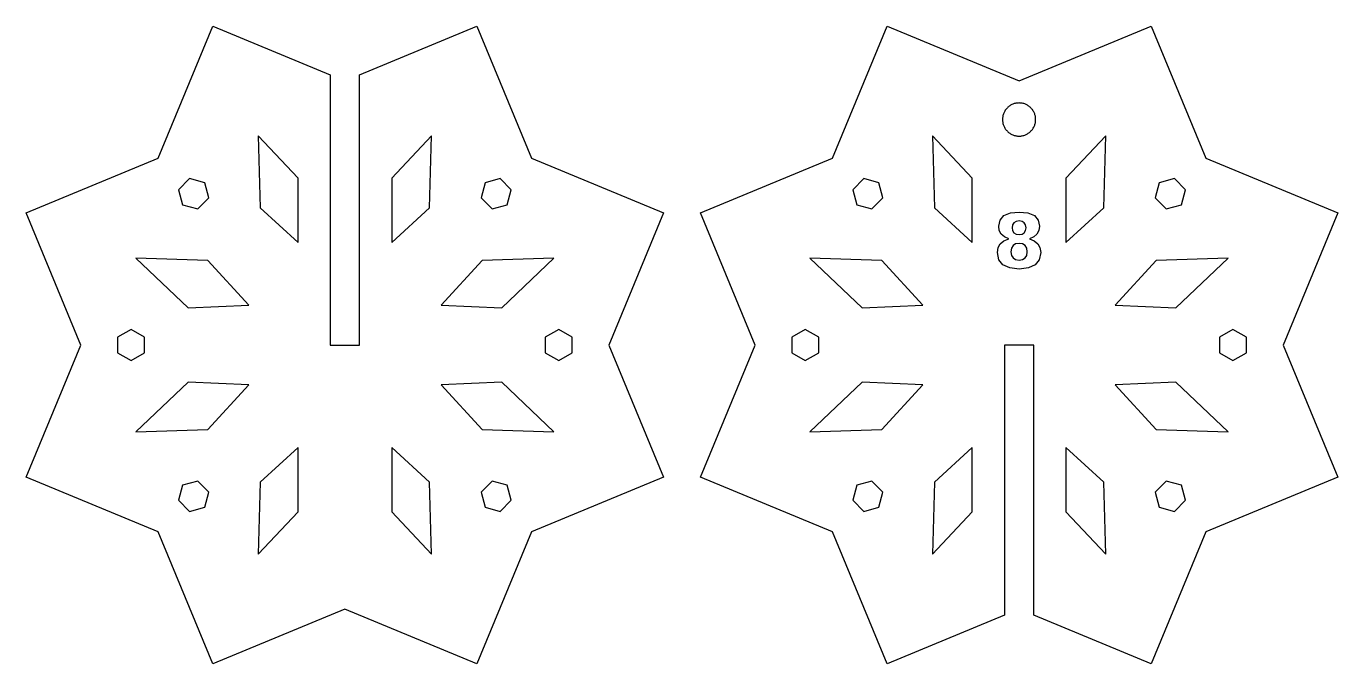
# Model space of a CAD drawing. Header units: millimetres. Extents: x -35 to 108, y -35 to 35.
import ezdxf

# ---------------------------------------------------------------- set-up
doc = ezdxf.new("R2010")
doc.units = ezdxf.units.MM
doc.layers.add('CUT', color=1, linetype='Continuous')
doc.layers.add('ENGRAVE', color=7, linetype='Continuous')

msp = doc.modelspace()

# ---------------------------------------------------------------- linework, layer by layer
at = {"layer": 'CUT'}
for points in [[(14.35, -34.65), (0, -28.7), (-14.35, -34.65), (-20.29, -20.29), (-34.65, -14.35), (-28.7, 0), (-34.65, 14.35), (-20.29, 20.29), (-14.35, 34.65), (-1.59, 29.36), (-1.59, 0), (1.59, 0), (1.59, 29.36), (14.35, 34.65), (20.29, 20.29), (34.65, 14.35), (28.7, 0), (34.65, -14.35), (20.29, -20.29), (14.35, -34.65)], [(74.88, -29.36), (74.88, 0), (71.7, 0), (71.7, -29.36), (58.94, -34.65), (53, -20.29), (38.65, -14.35), (44.59, 0), (38.65, 14.35), (53, 20.29), (58.94, 34.65), (73.29, 28.7), (87.64, 34.65), (93.59, 20.29), (107.94, 14.35), (101.99, 0), (107.94, -14.35), (93.59, -20.29), (87.64, -34.65), (74.88, -29.36)], [(75.09, 24.59), (75.08, 24.68), (75.07, 24.77), (75.06, 24.86), (75.04, 24.94), (75.01, 25.03), (74.99, 25.11), (74.95, 25.19), (74.92, 25.27), (74.88, 25.35), (74.83, 25.43), (74.79, 25.51), (74.74, 25.58), (74.68, 25.65), (74.62, 25.71), (74.56, 25.78), (74.5, 25.84), (74.43, 25.9), (74.36, 25.95), (74.29, 26), (74.22, 26.05), (74.14, 26.09), (74.06, 26.13), (73.98, 26.17), (73.9, 26.2), (73.81, 26.23), (73.73, 26.25), (73.64, 26.27), (73.56, 26.29), (73.47, 26.3), (73.38, 26.3), (73.29, 26.31), (73.2, 26.3), (73.11, 26.3), (73.03, 26.29), (72.94, 26.27), (72.85, 26.25), (72.77, 26.23), (72.68, 26.2), (72.6, 26.17), (72.52, 26.13), (72.44, 26.09), (72.37, 26.05), (72.29, 26), (72.22, 25.95), (72.15, 25.9), (72.08, 25.84), (72.02, 25.78), (71.96, 25.71), (71.9, 25.65), (71.85, 25.58), (71.79, 25.51), (71.75, 25.43), (71.7, 25.35), (71.66, 25.27), (71.63, 25.19), (71.6, 25.11), (71.57, 25.03), (71.54, 24.94), (71.53, 24.86), (71.51, 24.77), (71.5, 24.68), (71.49, 24.59), (71.49, 24.51), (71.49, 24.42), (71.5, 24.33), (71.51, 24.24), (71.53, 24.15), (71.54, 24.07), (71.57, 23.98), (71.6, 23.9), (71.63, 23.82), (71.66, 23.74), (71.7, 23.66), (71.75, 23.58), (71.79, 23.51), (71.85, 23.43), (71.9, 23.36), (71.96, 23.3), (72.02, 23.23), (72.08, 23.17), (72.15, 23.11), (72.22, 23.06), (72.29, 23.01), (72.37, 22.96), (72.44, 22.92), (72.52, 22.88), (72.6, 22.84), (72.68, 22.81), (72.77, 22.78), (72.85, 22.76), (72.94, 22.74), (73.03, 22.72), (73.11, 22.71), (73.2, 22.71), (73.29, 22.71), (73.38, 22.71), (73.47, 22.71), (73.56, 22.72), (73.64, 22.74), (73.73, 22.76), (73.81, 22.78), (73.9, 22.81), (73.98, 22.84), (74.06, 22.88), (74.14, 22.92), (74.22, 22.96), (74.29, 23.01), (74.36, 23.06), (74.43, 23.11), (74.5, 23.17), (74.56, 23.23), (74.62, 23.3), (74.68, 23.36), (74.74, 23.43), (74.79, 23.51), (74.83, 23.58), (74.88, 23.66), (74.92, 23.74), (74.95, 23.82), (74.99, 23.9), (75.01, 23.98), (75.04, 24.07), (75.06, 24.15), (75.07, 24.24), (75.08, 24.33), (75.09, 24.42), (75.09, 24.51), (75.09, 24.59)], [(-5.09, 11.15), (-5.09, 18.15), (-9.42, 22.73), (-9.2, 14.92), (-5.09, 11.15)], [(5.09, 11.15), (9.2, 14.92), (9.42, 22.73), (5.09, 18.15), (5.09, 11.15)], [(68.2, 18.15), (63.87, 22.73), (64.09, 14.92), (68.2, 11.15), (68.2, 18.15)], [(82.49, 14.92), (82.71, 22.73), (78.38, 18.15), (78.38, 11.15), (82.49, 14.92)], [(-18.08, 16.88), (-17.64, 15.24), (-16, 14.8), (-14.8, 16), (-15.24, 17.64), (-16.88, 18.08), (-18.08, 16.88)], [(16.88, 18.08), (15.24, 17.64), (14.8, 16), (16, 14.8), (17.64, 15.24), (18.08, 16.88), (16.88, 18.08)], [(55.65, 15.24), (57.29, 14.8), (58.49, 16), (58.05, 17.64), (56.41, 18.08), (55.21, 16.88), (55.65, 15.24)], [(88.53, 17.64), (88.09, 16), (89.29, 14.8), (90.93, 15.24), (91.37, 16.88), (90.17, 18.08), (88.53, 17.64)], [(-10.46, 4.33), (-14.92, 9.2), (-22.73, 9.42), (-17.05, 4.04), (-10.46, 4.33)], [(10.46, 4.33), (17.05, 4.04), (22.73, 9.42), (14.92, 9.2), (10.46, 4.33)], [(58.37, 9.2), (50.56, 9.42), (56.24, 4.04), (62.83, 4.33), (58.37, 9.2)], [(90.34, 4.04), (96.02, 9.42), (88.21, 9.2), (83.75, 4.33), (90.34, 4.04)], [(-24.72, -0.85), (-23.25, -1.7), (-21.78, -0.85), (-21.78, 0.85), (-23.25, 1.7), (-24.72, 0.85), (-24.72, -0.85)], [(24.72, 0.85), (23.25, 1.7), (21.78, 0.85), (21.78, -0.85), (23.25, -1.7), (24.72, -0.85), (24.72, 0.85)], [(50.04, -1.7), (51.51, -0.85), (51.51, 0.85), (50.04, 1.7), (48.57, 0.85), (48.57, -0.85), (50.04, -1.7)], [(96.54, 1.7), (95.07, 0.85), (95.07, -0.85), (96.54, -1.7), (98.01, -0.85), (98.01, 0.85), (96.54, 1.7)], [(-10.46, -4.33), (-17.05, -4.04), (-22.73, -9.42), (-14.92, -9.2), (-10.46, -4.33)], [(10.46, -4.33), (14.92, -9.2), (22.73, -9.42), (17.05, -4.04), (10.46, -4.33)], [(56.24, -4.04), (50.56, -9.42), (58.37, -9.2), (62.83, -4.33), (56.24, -4.04)], [(88.21, -9.2), (96.02, -9.42), (90.34, -4.04), (83.75, -4.33), (88.21, -9.2)], [(-9.2, -14.92), (-9.42, -22.73), (-5.09, -18.15), (-5.09, -11.15), (-9.2, -14.92)], [(5.09, -18.15), (9.42, -22.73), (9.2, -14.92), (5.09, -11.15), (5.09, -18.15)], [(63.87, -22.73), (68.2, -18.15), (68.2, -11.15), (64.09, -14.92), (63.87, -22.73)], [(82.71, -22.73), (82.49, -14.92), (78.38, -11.15), (78.38, -18.15), (82.71, -22.73)], [(-16.88, -18.08), (-15.24, -17.64), (-14.8, -16), (-16, -14.8), (-17.64, -15.24), (-18.08, -16.88), (-16.88, -18.08)], [(18.08, -16.88), (17.64, -15.24), (16, -14.8), (14.8, -16), (15.24, -17.64), (16.88, -18.08), (18.08, -16.88)], [(58.05, -17.64), (58.49, -16), (57.29, -14.8), (55.65, -15.24), (55.21, -16.88), (56.41, -18.08), (58.05, -17.64)], [(90.93, -15.24), (89.29, -14.8), (88.09, -16), (88.53, -17.64), (90.17, -18.08), (91.37, -16.88), (90.93, -15.24)]]:
    msp.add_lwpolyline(points, close=True, dxfattribs=at)
at = {"layer": 'ENGRAVE'}
for points in [[(71.14, 12.44), (71.08, 12.9), (71.22, 13.57), (71.64, 14.06), (72.34, 14.35), (73.3, 14.45), (74.25, 14.35), (74.95, 14.06), (75.37, 13.57), (75.51, 12.9), (75.44, 12.44), (75.23, 12.06), (74.89, 11.76), (74.41, 11.55), (74.94, 11.33), (75.33, 11), (75.56, 10.58), (75.64, 10.05), (75.49, 9.27), (75.05, 8.71), (74.31, 8.37), (73.3, 8.25), (72.28, 8.37), (71.54, 8.71), (71.09, 9.27), (70.94, 10.05), (71.02, 10.58), (71.25, 11), (71.64, 11.33), (72.17, 11.55), (71.69, 11.76), (71.35, 12.06), (71.14, 12.44)], [(72.58, 12.43), (72.73, 12.2), (72.97, 12.06), (73.3, 12.01), (73.62, 12.06), (73.85, 12.2), (74, 12.43), (74.05, 12.75), (74, 13.06), (73.85, 13.29), (73.62, 13.44), (73.3, 13.48), (72.97, 13.44), (72.73, 13.29), (72.58, 13.06), (72.53, 12.75), (72.58, 12.43)], [(72.63, 10.81), (72.46, 10.52), (72.4, 10.13), (72.46, 9.74), (72.63, 9.46), (72.91, 9.28), (73.3, 9.22), (73.68, 9.28), (73.95, 9.46), (74.12, 9.74), (74.18, 10.13), (74.12, 10.52), (73.95, 10.81), (73.68, 10.98), (73.3, 11.04), (72.91, 10.98), (72.63, 10.81)]]:
    msp.add_lwpolyline(points, close=True, dxfattribs=at)

doc.saveas('drawing.dxf')
